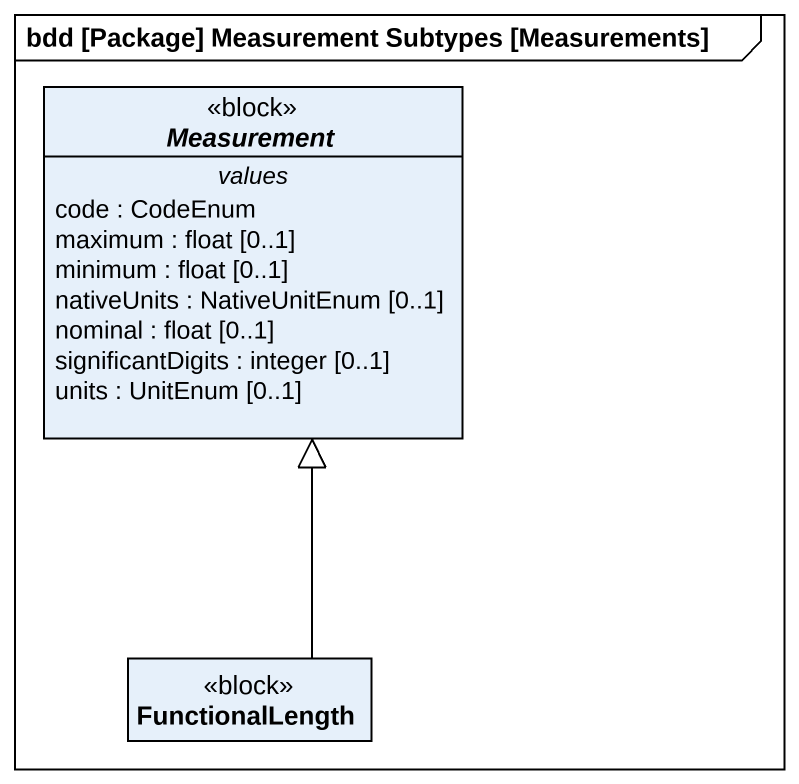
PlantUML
@startuml
mainframe bdd [Package] Measurement Subtypes [Measurements]
hide circle
hide empty members
abstract class Measurement <<block>> {
  -- values --
  code : CodeEnum
  maximum : float [0..1]
  minimum : float [0..1]
  nativeUnits : NativeUnitEnum [0..1]
  nominal : float [0..1]
  significantDigits : integer [0..1]
  units : UnitEnum [0..1]
}
class FunctionalLength <<block>>
FunctionalLength -up-|> Measurement
@enduml
